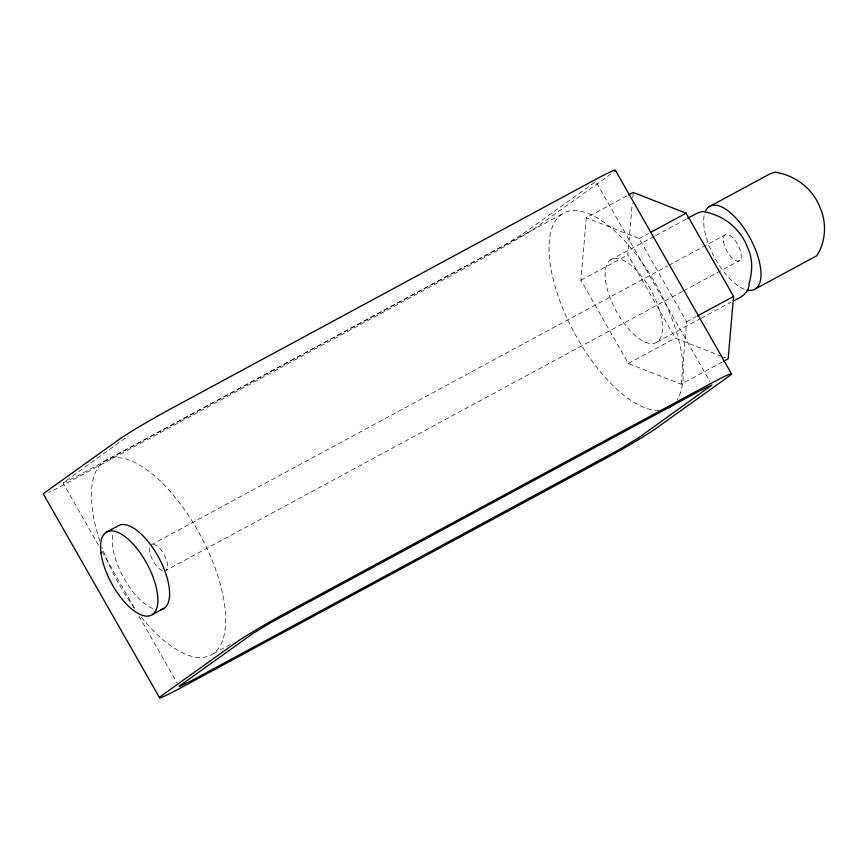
<?xml version="1.0" encoding="UTF-8"?>
<svg xmlns="http://www.w3.org/2000/svg" width="868" height="868" viewBox="0 0 868 868"><rect width="100%" height="100%" fill="white"/><g stroke="black" fill="none" stroke-linecap="round" stroke-linejoin="round"><path stroke-width="0.65" stroke-dasharray="4.34 3.25" d="M722.295 362.054L681.228 384.231L628.356 363.464L580.887 280.234L586.291 217.781L627.358 195.604M721.872 356.412L675.293 338.119L627.824 254.888L632.305 203.069M632.761 197.752L633.228 192.436M681.228 384.231L686.631 321.778L639.163 238.559L586.291 217.781M98.583 545.321L63.006 482.955L128.323 435.942M611.115 173.882L539.462 225.127A44.279 2.159 -29.7 0 1 488.738 255.246L66.337 483.368A44.279 2.159 -29.7 0 1 48.825 492.319M103.78 461.613L561.39 214.483M639.163 238.559L648.548 233.481M610.388 260.031L654.396 236.27M655.59 235.629L686.512 218.92M580.887 280.234L627.824 254.888M151.249 544.833L667.763 265.901M668.957 265.25L725.019 234.978M682.367 291.507L165.864 570.45A14.756 6.326 61.6 0 0 164.638 555.639A14.756 6.326 61.6 0 0 152.844 544.312M683.561 290.867L739.623 260.584M686.631 321.778L696.017 316.711M657.13 341.981L699.955 318.86M701.138 318.22L730.878 302.151M628.356 363.464L675.293 338.119M213.333 653.669L231.203 644.023M63.006 482.955L75.831 476.879L503.841 245.601L522.634 234.089L595.817 181.466L709.926 381.519M723.131 356.911L725.648 357.898M101.936 551.202L134.833 608.869M138.858 615.933L177.115 683.007M744.277 289.185A47.23 20.235 61.6 0 1 713.778 256.006A47.23 20.235 61.6 0 1 704.697 213.322M162.294 570.58A14.756 6.326 61.6 0 1 149.643 548.402M152.909 608.555A47.23 20.235 61.6 0 1 122.421 575.375A47.23 20.235 61.6 0 1 113.328 532.692M99.809 540.97A110.681 47.425 61.6 0 1 142.298 466.702A110.681 47.425 61.6 0 1 225.68 621.173A110.681 47.425 61.6 0 1 140.236 615.846M134.497 608.305A110.681 47.425 61.6 0 1 101.957 547.165M659.018 410.455A110.681 47.425 61.6 0 1 552.374 275.72A110.681 47.425 61.6 0 1 620.045 236.063A110.681 47.425 61.6 0 1 677.094 399.866M723.5 241.347A14.756 6.326 61.6 0 0 738.039 261.105A14.756 6.326 61.6 0 0 735.435 240.892A14.756 6.326 61.6 0 0 723.5 241.347M605.528 280.418A47.23 20.235 61.6 0 0 652.052 343.652A47.23 20.235 61.6 0 0 643.709 278.964A47.23 20.235 61.6 0 0 605.528 280.418"/><path stroke-width="1.3" d="M628.53 194.974L633.228 192.436L686.1 213.213L733.568 296.433L728.165 358.885L723.467 361.424M650.891 232.223L686.1 213.213M105.853 532.507L117.581 526.171A47.23 20.235 61.6 0 1 159.734 559.383A47.23 20.235 61.6 0 1 160.645 609.64M687.706 218.28L697.221 213.148L702.299 211.477C722.523 214.45 740.187 227.98 747.424 247.206C753.088 258.697 752.48 271.619 749.106 283.673C749.095 293.037 740.838 297.681 733.254 300.87M708.95 206.812L769.959 173.86L775.048 172.189C795.272 175.162 812.936 188.692 820.162 207.919C826.965 222.902 825.739 242.324 816.701 255.8L755.692 288.751M697.188 316.082L733.568 296.433M152.594 614.457L164.323 608.121M615.423 170.345L731.55 373.924M159.528 697.655L43.4 494.076A44.279 2.159 -29.7 0 1 46.666 491.266L119.122 439.436A44.279 2.159 -29.7 0 1 169.857 409.327L592.92 180.848A43.443 2.127 -29.7 0 1 614.533 171.322M705.456 211.271A47.23 20.235 61.6 0 1 750.668 239.188A47.23 20.235 61.6 0 1 746.936 290.031M672.884 404.965A110.681 47.425 61.6 0 1 668.837 407.862M181.152 684.798L179.133 686.534L191.958 680.458L619.958 449.19L638.75 437.678L711.934 385.045L699.543 390.925L270.881 622.551L252.089 634.063L181.152 684.798M235.25 643.025L162.783 694.856A44.279 2.159 -29.7 0 0 182.454 686.946L604.866 458.836A44.279 2.159 -29.7 0 0 655.59 428.716L728.35 376.679A43.443 2.127 -29.7 0 0 709.037 384.437L285.973 612.906A44.279 2.159 -29.7 0 0 235.25 643.025M100.981 552.883A47.23 20.235 61.6 0 0 147.506 616.128A47.23 20.235 61.6 0 0 139.173 551.44A47.23 20.235 61.6 0 0 100.981 552.883"/></g></svg>
